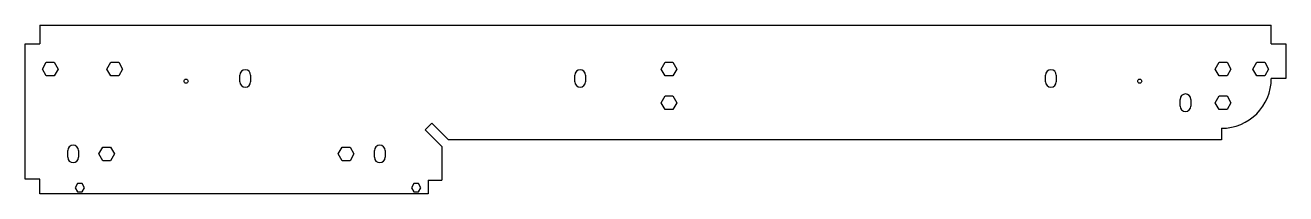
# Model space of a CAD drawing. Header units: millimetres. Extents: x 0 to 937, y 0 to 125.
import ezdxf

# ---------------------------------------------------------------- set-up
doc = ezdxf.new("R2010")
doc.units = ezdxf.units.MM

msp = doc.modelspace()

# ---------------------------------------------------------------- linework, layer by layer
at = {"color": 7, "linetype": 'Continuous', "lineweight": 25}
for p, q in [((10.8, 125.12), (926.4, 125.12)), ((10.8, 125.12), (10.8, 111.4)), ((926.4, 111.4), (926.4, 125.12)), ((0, 111.4), (10.8, 111.4)), ((0, 10.8), (0, 111.4)), ((926.4, 111.4), (937.2, 111.4)), ((937.2, 111.4), (937.2, 85.6)), ((12.77, 92.6), (15.68, 97.65)), ((15.68, 97.65), (21.52, 97.65)), ((21.52, 97.65), (24.43, 92.6)), ((60.77, 92.6), (63.68, 97.65)), ((63.68, 97.65), (69.52, 97.65)), ((69.52, 97.65), (72.43, 92.6)), ((472.77, 92.6), (475.68, 97.65)), ((475.68, 97.65), (481.52, 97.65)), ((481.52, 97.65), (484.43, 92.6)), ((884.77, 92.6), (887.68, 97.65)), ((887.68, 97.65), (893.52, 97.65)), ((893.52, 97.65), (896.43, 92.6)), ((912.77, 92.6), (915.68, 97.65)), ((915.68, 97.65), (921.52, 97.65)), ((921.52, 97.65), (924.43, 92.6)), ((15.68, 87.55), (12.77, 92.6)), ((21.52, 87.55), (15.68, 87.55)), ((24.43, 92.6), (21.52, 87.55)), ((63.68, 87.55), (60.77, 92.6)), ((69.52, 87.55), (63.68, 87.55)), ((72.43, 92.6), (69.52, 87.55)), ((159.6, 83.1), (159.6, 88.1)), ((167.6, 88.1), (167.6, 83.1)), ((408.6, 83.1), (408.6, 88.1)), ((416.6, 88.1), (416.6, 83.1)), ((475.68, 87.55), (472.77, 92.6)), ((481.52, 87.55), (475.68, 87.55)), ((484.43, 92.6), (481.52, 87.55)), ((758.6, 83.1), (758.6, 88.1)), ((766.6, 88.1), (766.6, 83.1)), ((887.68, 87.55), (884.77, 92.6)), ((893.52, 87.55), (887.68, 87.55)), ((896.43, 92.6), (893.52, 87.55)), ((915.68, 87.55), (912.77, 92.6)), ((921.52, 87.55), (915.68, 87.55)), ((924.43, 92.6), (921.52, 87.55)), ((937.2, 85.6), (926.4, 85.6)), ((472.77, 67.6), (475.68, 72.65)), ((475.68, 62.55), (472.77, 67.6)), ((475.68, 72.65), (481.52, 72.65)), ((481.52, 72.65), (484.43, 67.6)), ((484.43, 67.6), (481.52, 62.55)), ((858.6, 65.1), (858.6, 70.1)), ((866.6, 70.1), (866.6, 65.1)), ((884.77, 67.6), (887.68, 72.65)), ((887.68, 62.55), (884.77, 67.6)), ((887.68, 72.65), (893.52, 72.65)), ((893.52, 72.65), (896.43, 67.6)), ((896.43, 67.6), (893.52, 62.55)), ((481.52, 62.55), (475.68, 62.55)), ((893.52, 62.55), (887.68, 62.55)), ((297.36, 47.39), (302.31, 52.34)), ((309.7, 35.05), (297.36, 47.39)), ((302.31, 52.34), (314.65, 40)), ((889.4, 48.6), (889.4, 40)), ((889.4, 40), (314.65, 40)), ((31.6, 27.1), (31.6, 32.1)), ((39.6, 32.1), (39.6, 27.1)), ((54.77, 29.6), (57.68, 34.65)), ((57.68, 24.55), (54.77, 29.6)), ((57.68, 34.65), (63.52, 34.65)), ((63.52, 34.65), (66.43, 29.6)), ((66.43, 29.6), (63.52, 24.55)), ((232.77, 29.6), (235.68, 34.65)), ((235.68, 24.55), (232.77, 29.6)), ((235.68, 34.65), (241.52, 34.65)), ((241.52, 34.65), (244.43, 29.6)), ((244.43, 29.6), (241.52, 24.55)), ((259.6, 27.1), (259.6, 32.1)), ((267.6, 32.1), (267.6, 27.1)), ((309.7, 35.05), (309.7, 10.01)), ((63.52, 24.55), (57.68, 24.55)), ((241.52, 24.55), (235.68, 24.55)), ((10.8, 10.8), (0, 10.8)), ((10.8, 0), (10.8, 10.8)), ((299.69, 10.01), (299.69, 0)), ((299.69, 10.01), (309.7, 10.01)), ((299.69, 0), (10.8, 0)), ((38.84, 7.55), (37.08, 4.5)), ((37.08, 4.5), (38.84, 1.45)), ((42.36, 7.55), (38.84, 7.55)), ((38.84, 1.45), (42.36, 1.45)), ((44.12, 4.5), (42.36, 7.55)), ((42.36, 1.45), (44.12, 4.5)), ((288.84, 7.55), (287.08, 4.5)), ((287.08, 4.5), (288.84, 1.45)), ((292.36, 7.55), (288.84, 7.55)), ((288.84, 1.45), (292.36, 1.45)), ((294.12, 4.5), (292.36, 7.55)), ((292.36, 1.45), (294.12, 4.5))]:
    msp.add_line(p, q, dxfattribs=at)
for centre in [(119.6, 83.6), (828.6, 83.6)]:
    msp.add_circle(centre, 1.5, dxfattribs=at)
for centre, radius, start, end in [((163.6, 88.1), 4, 0, 180), ((412.6, 88.1), 4, 0, 180), ((762.6, 88.1), 4, 0, 180), ((889.4, 85.6), 37, 270, 0), ((163.6, 83.1), 4, 180, 0), ((412.6, 83.1), 4, 180, 0), ((762.6, 83.1), 4, 180, 0), ((862.6, 70.1), 4, 0, 180), ((862.6, 65.1), 4, 180, 0), ((35.6, 32.1), 4, 0, 180), ((263.6, 32.1), 4, 0, 180), ((35.6, 27.1), 4, 180, 0), ((263.6, 27.1), 4, 180, 0)]:
    msp.add_arc(centre, radius, start, end, dxfattribs=at)

doc.saveas('drawing.dxf')
